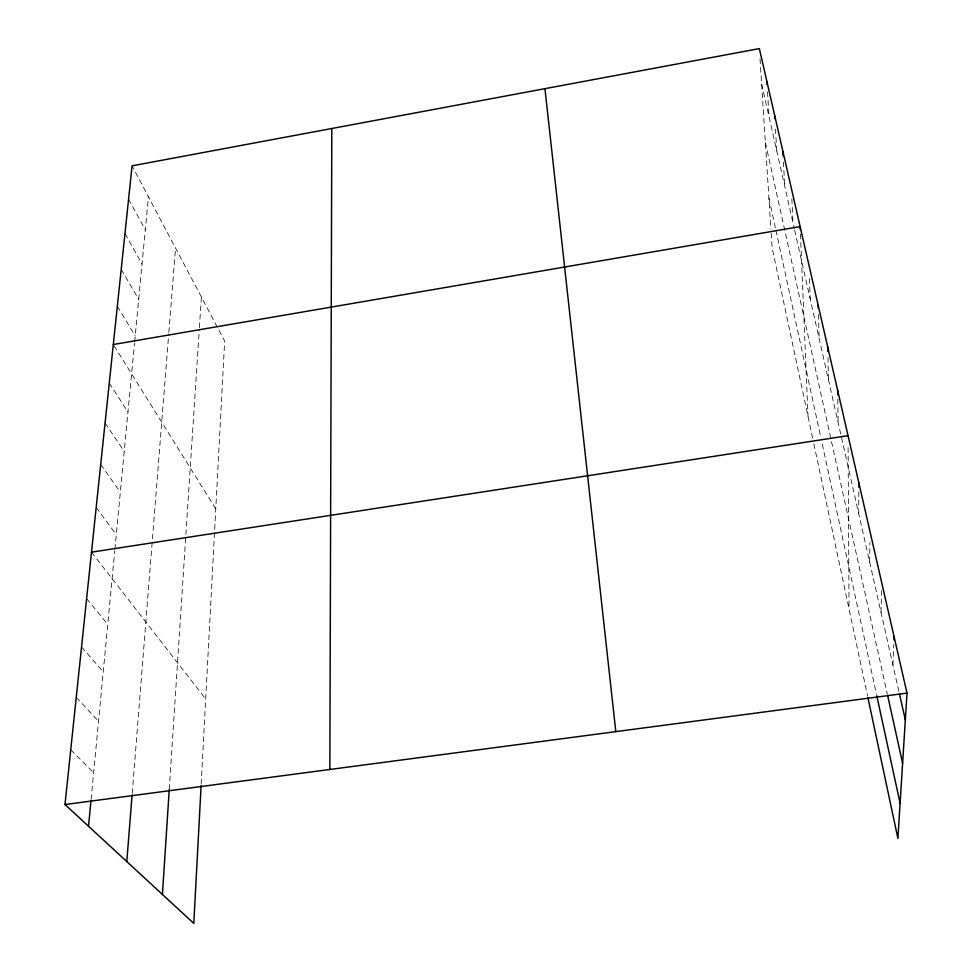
<?xml version="1.0" encoding="UTF-8"?>
<svg xmlns="http://www.w3.org/2000/svg" width="972" height="972" viewBox="0 0 972 972"><rect width="100%" height="100%" fill="white"/><g stroke="black" fill="none" stroke-linecap="round" stroke-linejoin="round"><path stroke-width="0.73" stroke-dasharray="4.86 3.65" d="M858.701 513.593L858.798 490.131M869.624 561.938L869.928 542.461M881.021 612.336L881.64 590.563M892.904 664.957L893.815 644.327M201.18 784.149L224.666 341.075L132.083 165.835M169.274 789.264L199.309 329.107M199.394 327.649L201.398 297.043M132.216 793.383L168.727 333.991M168.849 332.485L175.555 248.127M91.089 799.482L114.757 550.796M114.89 549.326L134.513 343.25M134.646 341.792L148.449 196.818M70.737 749.801L93.64 772.691M76.253 697.337L98.537 721.26M81.539 646.988L103.239 671.859M86.617 598.643L107.758 624.364M91.502 552.169L205.7 698.99M96.192 507.469L116.288 534.661M100.711 464.446L120.321 492.257M105.061 423.002L124.222 451.373M109.265 383.053L127.976 411.921M114.101 345.789L215.772 508.842M117.333 306.216L135.205 335.96M121.208 269.268L138.68 299.376M124.963 233.596L142.046 264.032M128.583 199.139L145.302 229.866M761.623 84.017L794.294 228.59M794.622 230.048L899.112 692.441M765.365 142.495L887.363 694.3M768.925 198.009L775.559 228.627M775.875 230.085L820.684 436.878M822.276 444.192L876.477 694.3M812.628 438.02L772.12 247.811L771.015 230.571M813.856 443.779L867.534 695.818M760.019 58.928L770.918 229.137M767.54 91.915L769.046 116.871M775.51 129.021L776.737 150.903M783.456 161.996L784.708 186.174M791.852 198.774L792.97 222.746M800.442 234.009L808.024 416.405M809.457 278.405L810.186 298.926M818.436 314.406L819.153 338.596M827.962 357.477L828.472 379.809M837.803 399.237L838.143 422.65M848.106 447.691L849.042 609.019"/><path stroke-width="1.46" d="M329.848 769.484L331.804 128.511M858.811 487.203L858.835 482.805M894.021 639.904L894.143 636.952M201.107 785.643L193.805 923.4L64.99 804.537L132.083 165.835L759.351 48.6L907.01 693.085L897.909 838.447L867.85 697.301M162.421 894.434L169.274 789.264M126.797 861.569L132.095 794.889M88.537 826.261L90.943 800.964M113.311 344.525L800.138 226.585L800.26 229.55M91.502 552.169L848.034 435.675M64.99 804.537L907.01 693.085M899.44 693.887L905.333 719.924M887.691 695.745L902.611 763.275M876.793 695.782L900.108 803.346M544.952 88.671L615.811 731.637M766.932 81.636L767.102 84.576M774.769 115.887L774.939 118.815M782.91 151.413L783.14 155.945M818.169 305.33L818.266 308.355M827.731 347.053L827.828 351.524M837.682 390.465L837.743 394.851"/></g></svg>
